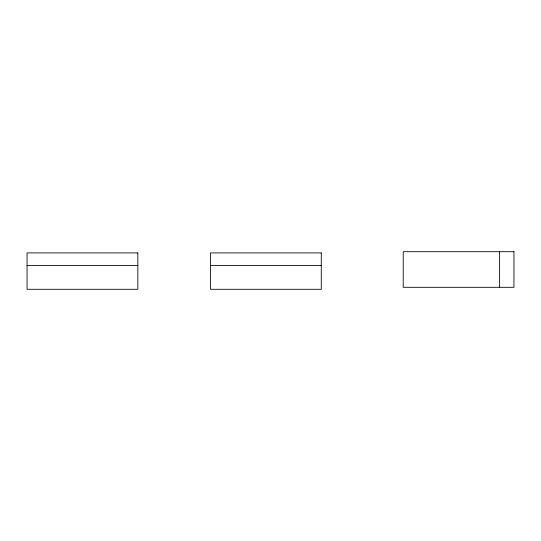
<?xml version="1.0" encoding="UTF-8"?>
<svg xmlns="http://www.w3.org/2000/svg" width="541" height="541" viewBox="0 0 541 541"><rect width="100%" height="100%" fill="white"/><g stroke="black" fill="none" stroke-linecap="round" stroke-linejoin="round"><path stroke-width="0.81" d="M27.05 265.563L137.833 265.563M210.483 265.563L321.266 265.563M499.6 251.7L499.6 287.305M513.95 251.7L403.221 251.7L403.221 287.305L513.95 287.305L513.95 251.7M137.833 252.904L27.05 252.904L27.05 289.3L137.833 289.3L137.833 252.904M321.266 252.904L210.483 252.904L210.483 289.3L321.266 289.3L321.266 252.904"/></g></svg>
